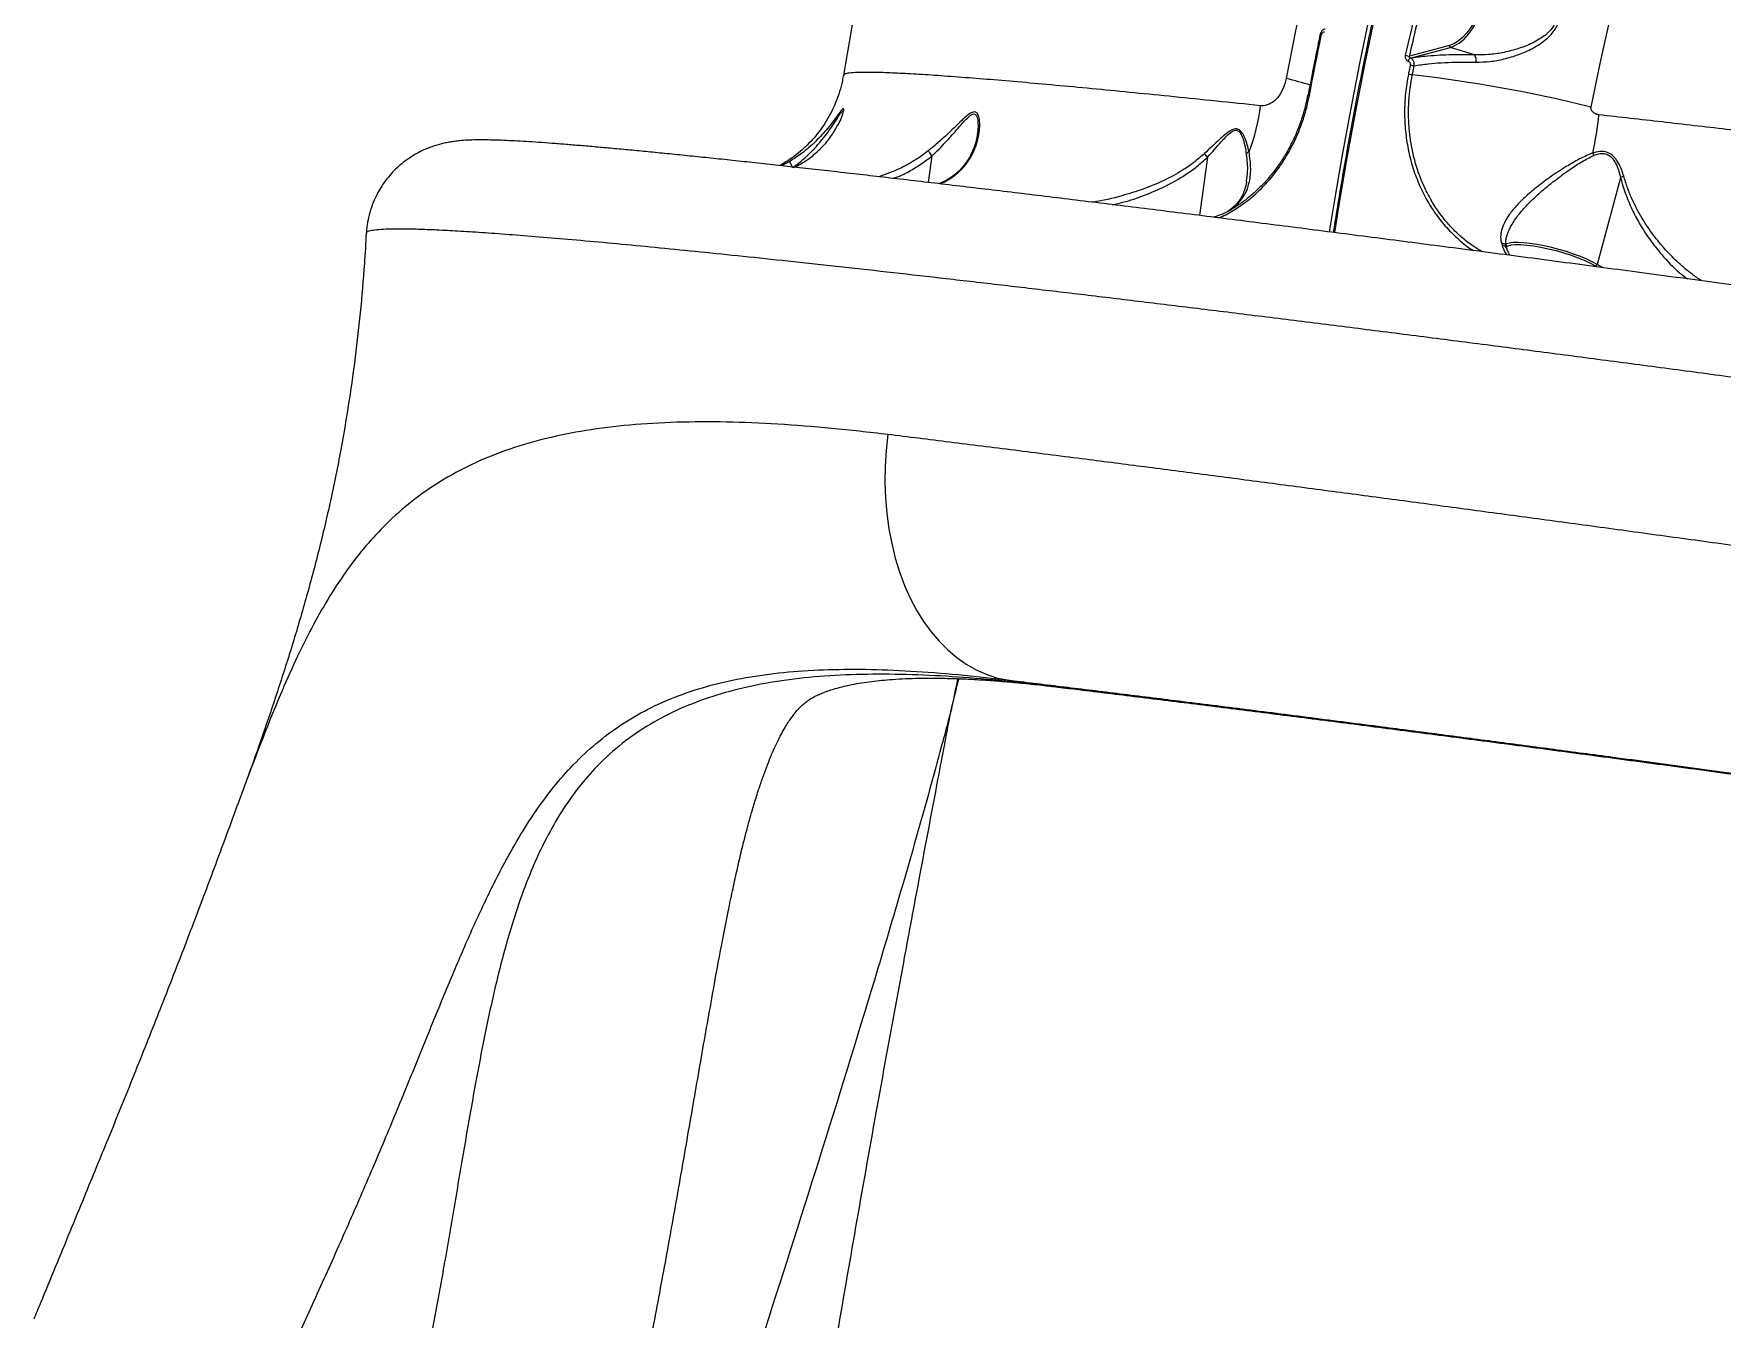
# Model space of a CAD drawing. Header units: millimetres. Extents: x -5550 to 7488, y -4093 to 4627.
# Drawn here: x -3904 to -3378, y -290 to 111 of the extents above; entities that cross this region are included whole.
import ezdxf

# ---------------------------------------------------------------- set-up
doc = ezdxf.new("R2010")
doc.units = ezdxf.units.MM
doc.layers.add('DIKOM_ОБЪЕКТ', color=7, linetype='Continuous')

msp = doc.modelspace()

# ---------------------------------------------------------------- linework, layer by layer
at = {"layer": 'DIKOM_ОБЪЕКТ', "color": 7, "linetype": 'Continuous', "lineweight": 15}
for p, q in [((-3463.16, 106.991), (-3475.574, 103.661)), ((-3475.357, 103.023), (-3462.816, 106.387)), ((-3455.28, 104.035), (-3462.816, 106.387)), ((-3475.987, 102.082), (-3475.964, 102.076)), ((-3475.334, 103.016), (-3475.357, 103.023)), ((-3610.292, 79.532), (-3610.312, 79.341)), ((-3512.551, 75.942), (-3512.548, 75.947)), ((-3668.659, 70.918), (-3671.305, 69.477)), ((-3624.456, 72.558), (-3625.609, 64.274)), ((-3538.546, 72.173), (-3541.078, 53.989)), ((-3526.515, 64.755), (-3526.54, 64.548)), ((-3409.777, 65.736), (-3417.138, 38.752)), ((-3800.659, 48.463), (-3800.66, 48.47)), ((-3446.96, 45.451), (-3446.744, 44.665)), ((-3417.664, 38.321), (-3417.048, 37.955)), ((-3415.437, 37.741), (-3417.138, 38.752)), ((-3601.02, -90.831), (-3586.447, -92.862)), ((-3585.157, -93.045), (-3586.447, -92.862)), ((-3844.057, -138.221), (-3844.24, -138.708)), ((-3688.272, -164.695), (-3687.857, -162.596))]:
    msp.add_line(p, q, dxfattribs=at)
at = {"layer": 'DIKOM_ОБЪЕКТ', "color": 7, "linetype": 'Continuous', "lineweight": 15, "flags": 128}
for points in [[(-3424.372, 318.862), (-3429.616, 306.472), (-3434.731, 293.882), (-3439.715, 281.1), (-3444.564, 268.134), (-3449.275, 254.993), (-3453.845, 241.685), (-3458.271, 228.219), (-3462.55, 214.605), (-3466.679, 200.85), (-3470.656, 186.964), (-3474.478, 172.956), (-3478.142, 158.835), (-3481.645, 144.61), (-3484.987, 130.292), (-3488.164, 115.888), (-3491.175, 101.409), (-3494.016, 86.864), (-3496.688, 72.262), (-3499.188, 57.614), (-3500.595, 48.86)], [(-3498.912, 48.645), (-3497.517, 57.314), (-3495.026, 71.918), (-3492.362, 86.476), (-3489.529, 100.977), (-3486.527, 115.413), (-3483.36, 129.773), (-3480.028, 144.049), (-3476.535, 158.231), (-3472.882, 172.309), (-3469.072, 186.275), (-3465.107, 200.119), (-3460.99, 213.833), (-3456.724, 227.406), (-3452.312, 240.832), (-3447.756, 254.099), (-3443.059, 267.201), (-3438.224, 280.128), (-3433.255, 292.871), (-3428.155, 305.424), (-3422.927, 317.776)], [(-3459.758, 295.555), (-3464.55, 282.161), (-3469.209, 268.612), (-3473.735, 254.915), (-3478.125, 241.078), (-3482.375, 227.107), (-3486.484, 213.012), (-3490.449, 198.8), (-3494.268, 184.478), (-3497.939, 170.054), (-3501.461, 155.537), (-3504.831, 140.933), (-3508.046, 126.253), (-3511.107, 111.502), (-3514.01, 96.69)], [(-3419.007, 87.764), (-3416.176, 101.347), (-3413.191, 114.858), (-3410.052, 128.291), (-3406.762, 141.635), (-3403.323, 154.883), (-3399.738, 168.026), (-3396.008, 181.055), (-3392.136, 193.962), (-3388.125, 206.739), (-3383.977, 219.377), (-3379.694, 231.869)], [(-3462.816, 106.387), (-3461.409, 106.931), (-3459.987, 107.808), (-3458.583, 108.998), (-3457.225, 110.476), (-3455.945, 112.21), (-3454.77, 114.16), (-3453.726, 116.286), (-3452.836, 118.539), (-3452.119, 120.872), (-3451.591, 123.232), (-3451.263, 125.569), (-3451.143, 127.831), (-3451.233, 129.969), (-3451.531, 131.935), (-3452.031, 133.687), (-3452.722, 135.187), (-3453.589, 136.402), (-3454.612, 137.305), (-3455.77, 137.876)], [(-3453.407, 134.979), (-3453.372, 134.919), (-3452.702, 133.465), (-3452.217, 131.765), (-3451.928, 129.858), (-3451.84, 127.786), (-3451.957, 125.592), (-3452.275, 123.326), (-3452.787, 121.037), (-3453.482, 118.776), (-3454.346, 116.59), (-3455.358, 114.529), (-3456.497, 112.637), (-3457.739, 110.957), (-3459.055, 109.523), (-3460.417, 108.369), (-3461.273, 107.804)], [(-3506.8, 91.367), (-3506.35, 93.716), (-3505.897, 96.063), (-3505.439, 98.409), (-3504.976, 100.754), (-3504.51, 103.097), (-3504.039, 105.438), (-3503.563, 107.778), (-3503.084, 110.115)], [(-3461.273, 107.804), (-3461.796, 107.519), (-3463.16, 106.991)], [(-3475.352, 100.911), (-3475.424, 100.557), (-3475.497, 100.202), (-3475.569, 99.847), (-3475.641, 99.492), (-3475.714, 99.137), (-3475.786, 98.782), (-3475.858, 98.426), (-3475.929, 98.071)], [(-3474.715, 97.845), (-3474.643, 98.199), (-3474.571, 98.554), (-3474.499, 98.909), (-3474.427, 99.264), (-3474.355, 99.619), (-3474.283, 99.973), (-3474.21, 100.328), (-3474.138, 100.682)], [(-3512.234, 75.543), (-3512.355, 75.638), (-3512.451, 75.727), (-3512.518, 75.808), (-3512.554, 75.876), (-3512.556, 75.93), (-3512.551, 75.942)], [(-3417.138, 38.752), (-3418.62, 39.557), (-3420.354, 40.373), (-3422.302, 41.181), (-3424.421, 41.964), (-3426.666, 42.705), (-3428.988, 43.388), (-3431.336, 43.998), (-3433.661, 44.523), (-3435.91, 44.95), (-3438.036, 45.27), (-3439.992, 45.477), (-3441.736, 45.566), (-3443.23, 45.535), (-3444.441, 45.384), (-3445.345, 45.117), (-3445.57, 45.006)], [(-3445.502, 44.194), (-3445.502, 44.195), (-3444.847, 44.559), (-3443.842, 44.803), (-3442.51, 44.92), (-3440.885, 44.908), (-3439.005, 44.766), (-3436.915, 44.499), (-3434.667, 44.112), (-3432.315, 43.616), (-3429.914, 43.022), (-3427.524, 42.344), (-3425.202, 41.599), (-3423.004, 40.804), (-3420.984, 39.98), (-3419.189, 39.145), (-3417.664, 38.321)], [(-3638.215, -14.303), (-3638.762, -19.251), (-3639.07, -24.21), (-3639.137, -29.155), (-3638.962, -34.062), (-3638.546, -38.905), (-3637.892, -43.66), (-3637.003, -48.304), (-3635.882, -52.812), (-3634.537, -57.161), (-3632.973, -61.331), (-3631.199, -65.299), (-3629.224, -69.045), (-3627.057, -72.551), (-3624.71, -75.8), (-3622.194, -78.773), (-3619.522, -81.457), (-3616.708, -83.838), (-3613.765, -85.904), (-3610.71, -87.644), (-3607.556, -89.05), (-3604.321, -90.114), (-3601.02, -90.831)]]:
    msp.add_lwpolyline(points, dxfattribs=at)
at = {"layer": 'DIKOM_ОБЪЕКТ', "color": 7, "linetype": 'Continuous', "lineweight": 15}
for centre, radius, start, end in [((-3625.343, -822.156), 1000, 0, 90), ((-3503.02, 110.85), 0.737, 229.98014, 264.99816), ((-3462.609, 106.905), 0.558, 171.10699, 248.19273), ((-3474.956, 110.098), 6.466, 252.5503, 264.51582), ((-3474.725, 101.918), 1.272, 119.76264, 172.58938), ((-3474.703, 101.912), 1.271, 119.74909, 172.60293), ((-3473.171, 109.144), 8.517, 255.16395, 263.48263), ((-3458.029, 102.346), 3.226, 349.97843, 31.56282), ((-3550.741, -50.694), 151.891, 73.05266, 76.0058), ((-3473.691, 106.692), 8.906, 255.4466, 263.39968), ((-3524.803, -337.942), 438.655, 76.04371, 83.44341), ((-3506.712, 92.311), 0.949, 237.98947, 264.70703), ((-3580.09, 94.904), 58.422, 338.85418, 353.40691), ((-3542.593, 99.233), 126.808, 348.2726, 353.72123), ((-3524.587, 71.779), 2.287, 116.33571, 145.2739), ((-3411.621, 75.221), 7.036, 194.50622, 201.1441), ((-3446.715, 43.04), 1.625, 19.24034, 91.02469), ((-3417.672, 38.868), 0.547, 270.84853, 347.77549)]:
    msp.add_arc(centre, radius, start, end, dxfattribs=at)
for points, knots in [([(-3559.414, 450.554), (-3560.937, 446.413), (-3564.585, 436.49), (-3570.172, 420.646), (-3576.196, 403.063), (-3582.045, 385.389), (-3587.724, 367.635), (-3593.234, 349.802), (-3598.576, 331.894), (-3603.749, 313.913), (-3608.754, 295.863), (-3613.591, 277.748), (-3618.261, 259.57), (-3622.764, 241.332), (-3627.098, 223.038), (-3631.266, 204.692), (-3635.267, 186.295), (-3639.1, 167.852), (-3642.766, 149.366), (-3646.259, 130.84), (-3649.364, 113.612), (-3651.225, 102.544), (-3652.044, 97.678)], [0, 0, 0, 0, 0.0372231, 0.089179, 0.1410246, 0.1927647, 0.2444047, 0.2959514, 0.3474102, 0.398786, 0.4500854, 0.5013139, 0.5524775, 0.6035816, 0.6546316, 0.7056334, 0.756593, 0.807515, 0.8584061, 0.9092708, 0.9601149, 1, 1, 1, 1]), ([(-3423.253, 318.334), (-3424.098, 316.365), (-3426.549, 310.657), (-3430.526, 301.079), (-3435.146, 289.55), (-3439.654, 277.861), (-3444.05, 266.022), (-3448.33, 254.039), (-3452.494, 241.918), (-3456.537, 229.666), (-3460.459, 217.29), (-3464.257, 204.795), (-3467.929, 192.19), (-3471.473, 179.48), (-3474.886, 166.673), (-3478.168, 153.776), (-3481.317, 140.795), (-3484.33, 127.739), (-3487.206, 114.613), (-3489.944, 101.425), (-3492.542, 88.182), (-3494.996, 74.892), (-3497.29, 61.732), (-3498.689, 52.989), (-3499.375, 48.702)], [0, 0, 0, 0, 0.0244942, 0.0710357, 0.1175767, 0.1641177, 0.2106575, 0.2571968, 0.3037364, 0.3502743, 0.3968124, 0.4433492, 0.4898865, 0.5364227, 0.5829587, 0.6294947, 0.6760299, 0.7225652, 0.7691003, 0.8156351, 0.8621698, 0.9087036, 0.9552387, 1, 1, 1, 1]), ([(-3468.525, 141.339), (-3468.662, 140.694), (-3469.352, 137.47), (-3472.05, 124.999), (-3474.769, 113.174), (-3476.895, 103.929)], [0, 0, 0, 0, 0.0517115, 0.2585501, 1, 1, 1, 1]), ([(-3475.574, 103.661), (-3474.131, 109.9), (-3471.243, 122.381), (-3468.545, 134.863), (-3467.196, 141.105)], [0, 0, 0, 0, 0.499916, 1, 1, 1, 1]), ([(-3454.852, 101.785), (-3453.414, 101.817), (-3450.537, 101.882), (-3446.051, 102.732), (-3441.561, 104.066), (-3437.83, 105.707), (-3434.941, 107.395), (-3432.979, 108.854), (-3431.367, 110.417), (-3429.924, 112.31), (-3428.834, 114.836), (-3428.691, 117.592), (-3429.154, 119.94), (-3430.025, 122.344), (-3431.513, 125.023), (-3434.015, 128.291), (-3437.331, 131.575), (-3440.958, 134.177), (-3444.207, 135.948), (-3446.056, 136.628), (-3446.98, 136.968)], [0, 0, 0, 0, 0.072775, 0.1456228, 0.2220835, 0.2985149, 0.3409252, 0.3832919, 0.4164814, 0.4496092, 0.4986422, 0.5477899, 0.5808444, 0.613967, 0.6710835, 0.7283184, 0.8132047, 0.8980761, 0.9490462, 1, 1, 1, 1]), ([(-3448.234, 135.524), (-3447.322, 135.198), (-3445.486, 134.541), (-3442.262, 132.877), (-3438.618, 130.44), (-3435.249, 127.415), (-3432.661, 124.379), (-3431.099, 121.936), (-3430.151, 119.717), (-3429.621, 117.594), (-3429.692, 115.075), (-3430.739, 112.817), (-3432.139, 111.164), (-3433.72, 109.806), (-3435.654, 108.554), (-3438.495, 107.119), (-3442.181, 105.757), (-3446.581, 104.676), (-3451.008, 104.024), (-3453.845, 104.031), (-3455.28, 104.035)], [0, 0, 0, 0, 0.0515541, 0.1037783, 0.1890726, 0.2766034, 0.3332107, 0.3909214, 0.4225513, 0.454961, 0.501269, 0.5475043, 0.5791756, 0.6117661, 0.6537253, 0.6962982, 0.7731178, 0.8516208, 0.9249636, 1, 1, 1, 1]), ([(-3501.904, 112.121), (-3502.032, 112.087), (-3502.411, 111.988), (-3502.918, 111.525), (-3503.339, 110.921), (-3503.426, 110.46), (-3503.461, 110.276)], [0, 0, 0, 0, 0.1582644, 0.4684386, 0.7881419, 1, 1, 1, 1]), ([(-3503.084, 110.115), (-3503.036, 110.278), (-3502.941, 110.603), (-3502.642, 110.985), (-3502.345, 111.186), (-3502.158, 111.241), (-3502.107, 111.256)], [0, 0, 0, 0, 0.2969637, 0.5941811, 0.8895927, 1, 1, 1, 1]), ([(-3503.494, 110.285), (-3503.974, 107.938), (-3505.251, 101.692), (-3506.46, 95.421), (-3507.215, 91.507)], [0, 0, 0, 0, 0.3758647, 1, 1, 1, 1]), ([(-3476.895, 103.929), (-3476.92, 103.758), (-3476.97, 103.415), (-3476.855, 102.904), (-3476.61, 102.475), (-3476.298, 102.2), (-3476.074, 102.115), (-3475.987, 102.082)], [0, 0, 0, 0, 0.218211, 0.4367197, 0.6529665, 0.8657708, 1, 1, 1, 1]), ([(-3475.964, 102.076), (-3475.95, 102.071), (-3475.845, 102.037), (-3475.658, 101.929), (-3475.484, 101.722), (-3475.368, 101.471), (-3475.313, 101.204), (-3475.34, 101.002), (-3475.352, 100.911)], [0, 0, 0, 0, 0.033938, 0.2521598, 0.4704732, 0.5978543, 0.819339, 1, 1, 1, 1]), ([(-3475.357, 103.023), (-3475.387, 103.033), (-3475.465, 103.06), (-3475.563, 103.156), (-3475.625, 103.306), (-3475.634, 103.483), (-3475.594, 103.601), (-3475.574, 103.661)], [0, 0, 0, 0, 0.1276863, 0.3309031, 0.5438862, 0.7682192, 1, 1, 1, 1]), ([(-3455.28, 104.035), (-3456.643, 104.061), (-3459.37, 104.112), (-3463.318, 104.052), (-3467.127, 103.884), (-3471.239, 103.574), (-3473.832, 103.221), (-3475.334, 103.016)], [0, 0, 0, 0, 0.1825609, 0.3651173, 0.5530337, 0.7409465, 1, 1, 1, 1]), ([(-3474.138, 100.682), (-3474.124, 100.863), (-3474.092, 101.265), (-3474.214, 101.795), (-3474.444, 102.298), (-3474.771, 102.714), (-3475.115, 102.936), (-3475.308, 103.006), (-3475.334, 103.016)], [0, 0, 0, 0, 0.1805326, 0.4029725, 0.5309981, 0.7496403, 0.9663934, 1, 1, 1, 1]), ([(-3474.138, 100.682), (-3472.698, 100.89), (-3470.047, 101.273), (-3465.699, 101.615), (-3460.79, 101.84), (-3457.038, 101.805), (-3454.852, 101.785)], [0, 0, 0, 0, 0.2580791, 0.4750031, 0.6940751, 1, 1, 1, 1]), ([(-3652.098, 97.686), (-3652.182, 97.13), (-3652.442, 95.419), (-3653.202, 92.636), (-3654.337, 89.382), (-3655.739, 86.294), (-3657.363, 83.389), (-3659.184, 80.683), (-3661.171, 78.194), (-3663.287, 75.937), (-3665.489, 73.921), (-3667.727, 72.163), (-3669.873, 70.692), (-3671.253, 69.905), (-3671.89, 69.541)], [0, 0, 0, 0, 0.0459239, 0.1412571, 0.2351922, 0.3277673, 0.4190031, 0.508857, 0.5972443, 0.6839929, 0.7688405, 0.851431, 0.931355, 1, 1, 1, 1]), ([(-3522.054, 88.196), (-3526.678, 88.681), (-3535.931, 89.65), (-3549.016, 90.986), (-3561.48, 92.231), (-3573.393, 93.389), (-3584.703, 94.452), (-3595.353, 95.412), (-3605.162, 96.253), (-3614.358, 96.991), (-3622.819, 97.61), (-3630.431, 98.096), (-3637.003, 98.431), (-3642.463, 98.607), (-3646.771, 98.619), (-3649.797, 98.463), (-3651.657, 98.163), (-3651.91, 97.836), (-3652.033, 97.676)], [0, 0, 0, 0, 0.0578981, 0.1158651, 0.1738321, 0.2317299, 0.292002, 0.3523524, 0.4127026, 0.4729745, 0.5385074, 0.6040911, 0.6696239, 0.7370711, 0.8045734, 0.8720206, 0.9373368, 1, 1, 1, 1]), ([(-3514.01, 96.69), (-3514.298, 95.584), (-3514.866, 93.4), (-3516.581, 90.695), (-3518.721, 88.817), (-3520.661, 88.133), (-3521.752, 88.183), (-3522.054, 88.196)], [0, 0, 0, 0, 0.2385227, 0.4713402, 0.6968051, 0.9159966, 1, 1, 1, 1]), ([(-3475.929, 98.071), (-3476.27, 96.086), (-3476.953, 92.114), (-3477.214, 86.152), (-3476.93, 80.318), (-3476.095, 74.675), (-3474.725, 69.183), (-3472.806, 63.922), (-3470.376, 58.947), (-3467.454, 54.325), (-3464.065, 50.109), (-3460.217, 46.413), (-3457.392, 44.053), (-3455.777, 43.103), (-3455.676, 43.044)], [0, 0, 0, 0, 0.094419, 0.1888365, 0.2781771, 0.3678016, 0.4571428, 0.5465554, 0.6362511, 0.7256633, 0.8150341, 0.9046904, 0.9940585, 1, 1, 1, 1]), ([(-3452.942, 42.687), (-3454.702, 43.774), (-3457.581, 45.553), (-3461.093, 48.738), (-3464.697, 52.551), (-3467.816, 56.885), (-3470.397, 61.611), (-3472.604, 66.578), (-3474.241, 71.858), (-3475.284, 77.323), (-3475.909, 82.84), (-3476.011, 89.764), (-3475.147, 95.151), (-3474.715, 97.845)], [0, 0, 0, 0, 0.1030355, 0.168461, 0.2338859, 0.3609038, 0.4263149, 0.491727, 0.6187325, 0.6841285, 0.7495282, 0.8747637, 1, 1, 1, 1]), ([(-3507.32, 91.529), (-3507.493, 90.647), (-3507.922, 88.458), (-3508.893, 85.04), (-3510.203, 81.303), (-3511.459, 78.273), (-3512.355, 76.558), (-3512.651, 75.992)], [0, 0, 0, 0, 0.1615985, 0.4008741, 0.6410702, 0.881682, 1, 1, 1, 1]), ([(-3512.234, 75.543), (-3511.081, 78.019), (-3509.335, 81.77), (-3507.696, 87.16), (-3507.099, 89.964), (-3506.8, 91.367)], [0, 0, 0, 0, 0.4927512, 0.7463727, 1, 1, 1, 1]), ([(-3667.838, 68.925), (-3667.837, 68.925), (-3666.72, 69.784), (-3664.032, 71.82), (-3660.343, 75.544), (-3657.317, 79.3), (-3655.106, 82.509), (-3653.675, 84.775), (-3652.748, 86.202), (-3652.393, 86.548), (-3652.227, 86.534), (-3652.182, 86.356), (-3652.253, 86.022), (-3652.26, 85.989)], [0, 0, 0, 0, 0.0001283, 0.1386453, 0.3342485, 0.5352777, 0.6554361, 0.7777128, 0.8661685, 0.9168503, 0.9318272, 0.9932961, 1, 1, 1, 1]), ([(-3653.847, 82.129), (-3653.679, 82.404), (-3652.98, 83.553), (-3652.351, 85.297), (-3651.911, 86.864), (-3651.998, 87.423), (-3652.497, 87.07), (-3653.456, 85.782), (-3654.393, 84.504), (-3654.89, 83.827)], [0, 0, 0, 0, 0.0657561, 0.2743392, 0.4453358, 0.5557328, 0.6739442, 0.8271084, 1, 1, 1, 1]), ([(-3652.261, 85.989), (-3652.264, 85.966), (-3652.273, 85.909), (-3652.359, 85.561), (-3652.556, 84.956), (-3652.905, 84.052), (-3653.362, 83.014), (-3653.785, 82.232), (-3653.954, 81.919)], [0, 0, 0, 0, 0.0786575, 0.2004938, 0.3580962, 0.55113, 0.8203558, 1, 1, 1, 1]), ([(-3621.929, 63.841), (-3621.281, 64.133), (-3619.505, 64.934), (-3617.021, 66.639), (-3614.315, 69.186), (-3612.039, 72.43), (-3610.416, 76.221), (-3609.7, 79.49), (-3609.513, 82.031), (-3609.612, 83.915), (-3609.987, 85.415), (-3610.698, 86.255), (-3611.63, 86.333), (-3612.832, 85.683), (-3614.187, 84.56), (-3616.426, 82.445), (-3619.681, 79.223), (-3623.074, 76.186), (-3625.11, 74.544), (-3625.523, 74.211)], [0, 0, 0, 0, 0.0382522, 0.1047498, 0.173322, 0.2655462, 0.360481, 0.4501926, 0.4961503, 0.5420533, 0.5918132, 0.6230608, 0.6548481, 0.6891228, 0.7275852, 0.7670855, 0.8687979, 0.9733922, 1, 1, 1, 1]), ([(-3624.457, 72.57), (-3624.456, 72.571), (-3624.074, 72.931), (-3622.239, 74.667), (-3619.119, 77.926), (-3616.146, 81.382), (-3614.059, 83.72), (-3612.843, 84.941), (-3611.804, 85.642), (-3611.23, 85.649), (-3610.79, 85.416), (-3610.332, 84.715), (-3610.09, 83.135), (-3610.078, 81.294), (-3610.225, 80.08), (-3610.292, 79.532)], [0, 0, 0, 0, 0.0001805, 0.0510036, 0.24584, 0.4449337, 0.515773, 0.5879222, 0.6472861, 0.6909942, 0.700994, 0.7549325, 0.8449945, 0.930007, 1, 1, 1, 1]), ([(-3416.546, 85.365), (-3416.781, 85.405), (-3417.268, 85.488), (-3417.893, 85.789), (-3418.386, 86.175), (-3418.743, 86.602), (-3418.956, 87.037), (-3419.044, 87.443), (-3419.019, 87.661), (-3419.007, 87.764)], [0, 0, 0, 0, 0.194396, 0.4037033, 0.5538714, 0.6910215, 0.8350466, 0.9218918, 1, 1, 1, 1]), ([(-2898.873, 7.333), (-2900.175, 7.75), (-2902.779, 8.585), (-2907.86, 10.003), (-2913.805, 11.54), (-2920.933, 13.261), (-2929.308, 15.169), (-2939.021, 17.271), (-2949.874, 19.514), (-2961.884, 21.897), (-2975.039, 24.408), (-2988.905, 26.964), (-3003.384, 29.543), (-3018.365, 32.132), (-3034.256, 34.798), (-3051.043, 37.531), (-3068.69, 40.323), (-3087.203, 43.17), (-3106.549, 46.062), (-3126.779, 49.005), (-3147.607, 51.956), (-3168.527, 54.846), (-3189.348, 57.656), (-3209.972, 60.382), (-3230.977, 63.104), (-3252.302, 65.817), (-3273.88, 68.514), (-3295.108, 71.124), (-3315.92, 73.645), (-3336.263, 76.076), (-3356.591, 78.474), (-3376.826, 80.83), (-3396.942, 83.145), (-3410.013, 84.625), (-3416.546, 85.365)], [0, 0, 0, 0, 0.0283336, 0.0566672, 0.0852828, 0.1138983, 0.1455323, 0.1771904, 0.208824, 0.2413901, 0.2739833, 0.3065486, 0.3371874, 0.3678491, 0.3984875, 0.4300098, 0.4615578, 0.4930802, 0.5257429, 0.5584056, 0.5915372, 0.6246691, 0.6557872, 0.6869296, 0.7180479, 0.750073, 0.7821243, 0.8141498, 0.8447047, 0.8752822, 0.9058378, 0.9372171, 0.9686204, 1, 1, 1, 1]), ([(-3654.89, 83.827), (-3654.953, 83.741), (-3655.564, 82.907), (-3657.398, 80.58), (-3660.597, 77.091), (-3664.547, 73.614), (-3667.467, 71.7), (-3668.659, 70.918)], [0, 0, 0, 0, 0.02137, 0.2076294, 0.4966055, 0.7944296, 1, 1, 1, 1]), ([(-3667.268, 69.032), (-3666.656, 69.35), (-3664.728, 70.352), (-3661.827, 72.382), (-3658.508, 75.378), (-3655.712, 78.719), (-3654.426, 81.071), (-3653.847, 82.129)], [0, 0, 0, 0, 0.0949347, 0.2989698, 0.5092196, 0.779183, 1, 1, 1, 1]), ([(-3610.287, 79.532), (-3610.309, 79.353), (-3610.422, 78.431), (-3610.815, 76.704), (-3611.594, 74.378), (-3612.709, 72.096), (-3614.075, 70.017), (-3615.665, 68.169), (-3617.34, 66.652), (-3619.074, 65.419), (-3620.669, 64.527), (-3621.814, 64.059), (-3622.255, 63.879)], [0, 0, 0, 0, 0.0287099, 0.147617, 0.284059, 0.4148867, 0.5391235, 0.6565998, 0.7678188, 0.8521185, 0.9431055, 1, 1, 1, 1]), ([(-3525.602, 73.829), (-3525.957, 75.315), (-3526.448, 77.37), (-3527.613, 79.644), (-3528.464, 80.62), (-3529.367, 81.01), (-3530.348, 80.946), (-3531.635, 80.323), (-3533.147, 79.16), (-3535.792, 76.794), (-3537.923, 74.773), (-3539.491, 73.286)], [0, 0, 0, 0, 0.2311244, 0.3196818, 0.3914237, 0.436711, 0.4822443, 0.5456889, 0.6388346, 0.7342075, 1, 1, 1, 1]), ([(-3538.548, 72.186), (-3538.547, 72.188), (-3537.101, 73.771), (-3535.214, 75.94), (-3532.841, 78.536), (-3531.493, 79.783), (-3530.336, 80.502), (-3529.459, 80.601), (-3528.673, 80.191), (-3527.975, 79.163), (-3527.047, 76.772), (-3526.712, 74.637), (-3526.467, 73.082)], [0, 0, 0, 0, 0.0003167, 0.2742162, 0.3691445, 0.4635381, 0.5235454, 0.5648633, 0.6061786, 0.6747193, 0.763012, 1, 1, 1, 1]), ([(-2767.27, -95.38), (-2767.134, -94.793), (-2766.767, -93.197), (-2766.521, -90.546), (-2766.496, -87.501), (-2766.782, -84.532), (-2767.338, -81.673), (-2768.142, -78.953), (-2769.161, -76.4), (-2770.355, -74.039), (-2771.682, -71.891), (-2773.095, -69.97), (-2774.549, -68.276), (-2776.005, -66.801), (-2777.436, -65.526), (-2778.825, -64.426), (-2780.167, -63.476), (-2781.468, -62.647), (-2782.737, -61.914), (-2783.994, -61.257), (-2785.262, -60.653), (-2786.579, -60.083), (-2788.004, -59.521), (-2789.653, -58.93), (-2791.814, -58.229), (-2794.452, -57.464), (-2797.512, -56.658), (-2800.674, -55.881), (-2804.037, -55.098), (-2807.662, -54.292), (-2811.595, -53.451), (-2815.744, -52.592), (-2820.128, -51.709), (-2824.771, -50.796), (-2829.668, -49.855), (-2834.831, -48.881), (-2840.265, -47.874), (-2845.976, -46.832), (-2851.951, -45.758), (-2858.193, -44.651), (-2864.695, -43.512), (-2871.472, -42.338), (-2878.506, -41.132), (-2885.776, -39.898), (-2893.261, -38.64), (-2900.973, -37.355), (-2908.922, -36.042), (-2917.121, -34.698), (-2925.554, -33.326), (-2934.211, -31.928), (-2943.094, -30.502), (-2952.206, -29.051), (-2961.52, -27.575), (-2971.034, -26.078), (-2980.743, -24.559), (-2990.667, -23.015), (-3000.788, -21.448), (-3011.071, -19.866), (-3021.481, -18.271), (-3032.019, -16.666), (-3042.713, -15.044), (-3053.579, -13.404), (-3064.608, -11.747), (-3075.772, -10.078), (-3087.072, -8.396), (-3098.512, -6.701), (-3110.066, -4.996), (-3121.719, -3.284), (-3133.469, -1.565), (-3145.329, 0.163), (-3157.295, 1.9), (-3169.331, 3.639), (-3181.403, 5.377), (-3193.486, 7.109), (-3205.589, 8.837), (-3217.739, 10.565), (-3229.961, 12.296), (-3242.254, 14.031), (-3254.604, 15.767), (-3266.994, 17.501), (-3279.407, 19.232), (-3291.826, 20.957), (-3304.235, 22.674), (-3316.614, 24.379), (-3328.947, 26.073), (-3341.217, 27.749), (-3353.409, 29.409), (-3365.515, 31.05), (-3377.578, 32.678), (-3389.618, 34.297), (-3401.64, 35.905), (-3413.601, 37.499), (-3425.48, 39.074), (-3437.257, 40.629), (-3448.907, 42.16), (-3460.436, 43.668), (-3471.839, 45.152), (-3483.122, 46.613), (-3494.27, 48.049), (-3505.281, 49.46), (-3516.16, 50.846), (-3526.91, 52.209), (-3537.506, 53.543), (-3547.94, 54.85), (-3558.206, 56.127), (-3568.317, 57.377), (-3578.254, 58.596), (-3587.989, 59.783), (-3597.494, 60.932), (-3606.77, 62.045), (-3615.838, 63.124), (-3624.705, 64.17), (-3633.361, 65.181), (-3641.792, 66.156), (-3649.999, 67.095), (-3657.986, 67.999), (-3665.734, 68.864), (-3673.232, 69.691), (-3680.483, 70.479), (-3687.499, 71.23), (-3694.274, 71.942), (-3700.785, 72.614), (-3707.012, 73.243), (-3712.944, 73.828), (-3718.613, 74.372), (-3724.025, 74.876), (-3729.181, 75.34), (-3734.065, 75.76), (-3738.683, 76.14), (-3743.042, 76.477), (-3747.155, 76.772), (-3751.01, 77.023), (-3754.627, 77.23), (-3758.036, 77.391), (-3761.305, 77.505), (-3764.566, 77.562), (-3767.54, 77.534), (-3770.026, 77.417), (-3771.944, 77.252), (-3773.467, 77.069), (-3774.955, 76.834), (-3776.429, 76.54), (-3777.927, 76.174), (-3779.471, 75.72), (-3781.081, 75.157), (-3782.772, 74.459), (-3784.55, 73.597), (-3786.404, 72.542), (-3788.312, 71.267), (-3790.237, 69.752), (-3792.132, 67.99), (-3793.943, 65.985), (-3795.615, 63.757), (-3797.106, 61.331), (-3798.422, 58.647), (-3799.505, 55.737), (-3800.273, 52.65), (-3800.678, 50.217), (-3800.721, 48.826), (-3800.731, 48.474)], [0, 0, 0, 0, 0.0012007, 0.0032594, 0.0052803, 0.0072664, 0.0092199, 0.0111422, 0.0130331, 0.0148915, 0.0167155, 0.0185049, 0.0202647, 0.0220086, 0.0237609, 0.025545, 0.0274005, 0.029375, 0.0315257, 0.0339225, 0.0366552, 0.0398469, 0.0436802, 0.0484598, 0.0547938, 0.0644179, 0.07374, 0.0824046, 0.0906488, 0.0993736, 0.1077929, 0.1159995, 0.1241548, 0.1322078, 0.1402043, 0.1481647, 0.1561052, 0.1640397, 0.1719848, 0.179859, 0.1877556, 0.1956676, 0.2035773, 0.2114626, 0.219306, 0.227092, 0.2349144, 0.2427528, 0.2505815, 0.2584083, 0.26624, 0.2740828, 0.2819469, 0.2897578, 0.2975857, 0.3054454, 0.3133167, 0.3211747, 0.328997, 0.3367659, 0.3445371, 0.3523606, 0.3601742, 0.3679858, 0.3758016, 0.383628, 0.3914724, 0.3992858, 0.4070906, 0.4149255, 0.4227743, 0.4306185, 0.438438, 0.4462181, 0.4539618, 0.4617118, 0.4694923, 0.4772987, 0.4851254, 0.4929679, 0.5008201, 0.5086767, 0.5165311, 0.5243767, 0.5322079, 0.540019, 0.5478052, 0.555561, 0.563299, 0.5711104, 0.5789402, 0.586781, 0.5946252, 0.6024637, 0.6102886, 0.6180821, 0.6258932, 0.6336975, 0.6414959, 0.649296, 0.6571033, 0.664925, 0.6727748, 0.6805904, 0.6884237, 0.6962819, 0.7041493, 0.7120078, 0.7198401, 0.7276306, 0.7354255, 0.7432542, 0.7510762, 0.7588993, 0.7667289, 0.7745726, 0.7824418, 0.7902793, 0.798122, 0.8060038, 0.8139061, 0.8218104, 0.8296933, 0.8375396, 0.845367, 0.8532849, 0.8612108, 0.8691569, 0.8771371, 0.8851686, 0.8932742, 0.9014976, 0.9097493, 0.9182111, 0.9269754, 0.9362742, 0.9468293, 0.9544448, 0.9587089, 0.9623402, 0.9653881, 0.9680085, 0.9703184, 0.9724072, 0.9743458, 0.9761922, 0.977994, 0.9797876, 0.9815911, 0.983423, 0.9852884, 0.9871831, 0.9890985, 0.9910271, 0.9929629, 0.9951112, 0.9972255, 0.999298, 1, 1, 1, 1]), ([(-3625.523, 74.211), (-3626.159, 73.72), (-3627.86, 72.406), (-3630.802, 70.525), (-3635.266, 68.088), (-3638.784, 66.857), (-3641.039, 66.067)], [0, 0, 0, 0, 0.1360354, 0.3642853, 0.5925646, 1, 1, 1, 1]), ([(-3624.457, 72.57), (-3624.622, 72.788), (-3624.951, 73.223), (-3625.316, 73.781), (-3625.475, 74.081), (-3625.517, 74.194), (-3625.523, 74.211)], [0, 0, 0, 0, 0.3156874, 0.6314522, 0.9437577, 1, 1, 1, 1]), ([(-3535.118, 53.241), (-3534.735, 53.389), (-3532.883, 54.104), (-3529.664, 55.996), (-3525.55, 58.89), (-3521.684, 62.357), (-3518.14, 66.319), (-3514.922, 70.695), (-3513.129, 73.929), (-3512.234, 75.543)], [0, 0, 0, 0, 0.0416568, 0.2012785, 0.3614229, 0.5210506, 0.6805282, 0.8405198, 1, 1, 1, 1]), ([(-3531.19, 55.855), (-3531.046, 55.946), (-3530.01, 56.602), (-3528.461, 58.237), (-3526.667, 60.805), (-3525.404, 64.272), (-3524.884, 68.572), (-3525.36, 72.057), (-3525.602, 73.829)], [0, 0, 0, 0, 0.023175, 0.1668168, 0.336764, 0.5114771, 0.7516467, 1, 1, 1, 1]), ([(-3512.629, 75.99), (-3513.027, 75.223), (-3514.022, 73.306), (-3515.855, 70.43), (-3518.079, 67.362), (-3520.485, 64.517), (-3523.035, 61.905), (-3525.717, 59.584), (-3527.734, 58.019), (-3528.875, 57.321), (-3529.058, 57.209)], [0, 0, 0, 0, 0.0976853, 0.2440951, 0.3909223, 0.5376028, 0.6836517, 0.8287061, 0.9724909, 1, 1, 1, 1]), ([(-3408.793, 66.267), (-3409.205, 67.518), (-3409.78, 69.265), (-3411.018, 71.306), (-3412.116, 72.618), (-3413.644, 73.687), (-3415.778, 74.116), (-3417.409, 73.802), (-3418.325, 73.495), (-3418.433, 73.459)], [0, 0, 0, 0, 0.2865175, 0.4002797, 0.5163038, 0.6574635, 0.7993852, 0.9763458, 1, 1, 1, 1]), ([(-3667.838, 68.925), (-3667.973, 69.163), (-3668.243, 69.64), (-3668.531, 70.258), (-3668.683, 70.698), (-3668.692, 70.873), (-3668.663, 70.912), (-3668.659, 70.918)], [0, 0, 0, 0, 0.2440097, 0.4880388, 0.732018, 0.9570955, 1, 1, 1, 1]), ([(-3667.836, 68.915), (-3667.836, 68.917), (-3667.836, 68.92), (-3667.837, 68.923), (-3667.838, 68.924), (-3667.838, 68.925)], [0, 0, 0, 0, 0.5096819, 0.9117538, 1, 1, 1, 1]), ([(-3636.491, 65.541), (-3635.618, 65.864), (-3633.392, 66.687), (-3630.064, 68.6), (-3626.919, 70.62), (-3625.117, 72.038), (-3624.456, 72.558)], [0, 0, 0, 0, 0.1998696, 0.5100065, 0.8200992, 1, 1, 1, 1]), ([(-3624.456, 72.558), (-3624.455, 72.56), (-3624.455, 72.563), (-3624.456, 72.567), (-3624.457, 72.569), (-3624.457, 72.57)], [0, 0, 0, 0, 0.432886, 0.7776885, 1, 1, 1, 1]), ([(-3539.491, 73.286), (-3540.571, 72.34), (-3542.732, 70.447), (-3547.02, 67.569), (-3552.312, 64.704), (-3558.661, 62.088), (-3565.957, 59.863), (-3571.247, 58.535), (-3574.368, 58.14), (-3574.457, 58.129)], [0, 0, 0, 0, 0.1105607, 0.2211858, 0.3984562, 0.5763323, 0.7539567, 0.9929885, 1, 1, 1, 1]), ([(-3568.133, 57.352), (-3567.056, 57.588), (-3563.681, 58.326), (-3558.171, 60.244), (-3551.651, 63.009), (-3546.237, 66.086), (-3541.855, 69.156), (-3539.649, 71.168), (-3538.546, 72.173)], [0, 0, 0, 0, 0.0992219, 0.3109045, 0.5229158, 0.7341775, 0.867125, 1, 1, 1, 1]), ([(-3538.548, 72.186), (-3538.732, 72.388), (-3539.071, 72.759), (-3539.358, 73.111), (-3539.472, 73.262), (-3539.491, 73.286)], [0, 0, 0, 0, 0.4995374, 0.9206164, 1, 1, 1, 1]), ([(-3538.546, 72.173), (-3538.546, 72.175), (-3538.545, 72.179), (-3538.546, 72.183), (-3538.548, 72.185), (-3538.548, 72.186)], [0, 0, 0, 0, 0.3898902, 0.7906448, 1, 1, 1, 1]), ([(-3526.467, 73.082), (-3526.264, 71.25), (-3525.942, 68.343), (-3526.36, 65.724), (-3526.515, 64.755)], [0, 0, 0, 0, 0.6299606, 1, 1, 1, 1]), ([(-3418.433, 73.459), (-3419.731, 72.917), (-3422.333, 71.833), (-3426.582, 69.323), (-3431.245, 66.347), (-3435.823, 62.964), (-3439.733, 59.644), (-3442.705, 56.618), (-3444.92, 53.742), (-3446.329, 51.215), (-3447.076, 48.873), (-3447.257, 46.991), (-3447.043, 45.882), (-3446.96, 45.451)], [0, 0, 0, 0, 0.0899547, 0.1801535, 0.3068411, 0.4334846, 0.5393785, 0.6451761, 0.7305719, 0.8158838, 0.8857297, 0.9555196, 1, 1, 1, 1]), ([(-3445.23, 47.498), (-3445.084, 48.022), (-3444.689, 49.438), (-3443.381, 51.807), (-3441.272, 54.751), (-3438.416, 57.9), (-3434.694, 61.373), (-3430.302, 64.963), (-3425.894, 68.156), (-3421.858, 70.843), (-3419.415, 72.066), (-3418.183, 72.683)], [0, 0, 0, 0, 0.0565659, 0.1528544, 0.2517142, 0.3727302, 0.4968962, 0.6433457, 0.7936628, 0.8959075, 1, 1, 1, 1]), ([(-3418.183, 72.683), (-3417.513, 72.932), (-3416.305, 73.381), (-3414.467, 73.303), (-3412.794, 72.412), (-3411.444, 70.633), (-3410.392, 68.32), (-3410.011, 66.576), (-3409.773, 65.744), (-3409.773, 65.742)], [0, 0, 0, 0, 0.1595505, 0.2875288, 0.4150435, 0.593462, 0.7962161, 0.9997277, 1, 1, 1, 1]), ([(-3526.422, 64.526), (-3526.432, 64.431), (-3526.513, 63.594), (-3526.907, 62.164), (-3527.64, 60.265), (-3528.623, 58.629), (-3529.842, 57.19), (-3531, 56.103), (-3531.895, 55.514), (-3532.189, 55.321)], [0, 0, 0, 0, 0.0247392, 0.2173766, 0.4077347, 0.5942539, 0.7513164, 0.9183173, 1, 1, 1, 1]), ([(-3409.773, 65.742), (-3409.774, 65.742), (-3409.775, 65.741), (-3409.776, 65.738), (-3409.777, 65.736), (-3409.777, 65.736)], [0, 0, 0, 0, 0.3527002, 0.8241488, 1, 1, 1, 1]), ([(-3409.777, 65.736), (-3409.61, 65.115), (-3408.967, 62.722), (-3407.569, 58.801), (-3405.453, 54.199), (-3402.974, 49.83), (-3400.176, 45.692), (-3396.339, 40.947), (-3392.624, 37), (-3389.786, 34.833), (-3388.967, 34.208)], [0, 0, 0, 0, 0.0424649, 0.1637657, 0.2855436, 0.4071291, 0.5422709, 0.6774466, 0.9068687, 1, 1, 1, 1]), ([(-3408.793, 66.267), (-3408.826, 66.255), (-3409.019, 66.185), (-3409.39, 66.019), (-3409.637, 65.841), (-3409.773, 65.742)], [0, 0, 0, 0, 0.0843348, 0.4973575, 1, 1, 1, 1]), ([(-3384.592, 33.62), (-3385.566, 34.286), (-3388.01, 35.957), (-3391.748, 39.162), (-3395.821, 43.228), (-3399.681, 47.876), (-3403.257, 53.171), (-3405.88, 58.197), (-3407.693, 62.63), (-3408.426, 65.055), (-3408.793, 66.267)], [0, 0, 0, 0, 0.0975255, 0.2446962, 0.3918452, 0.5426779, 0.6934314, 0.8449506, 0.9224918, 1, 1, 1, 1]), ([(-3528.892, 57.27), (-3529.405, 56.926), (-3530.95, 55.891), (-3533.537, 54.481), (-3535.651, 53.774), (-3536.663, 53.436)], [0, 0, 0, 0, 0.2061538, 0.6200719, 1, 1, 1, 1]), ([(-3800.813, 48.472), (-3800.991, 45.324), (-3801.457, 37.053), (-3802.626, 23.844), (-3804.283, 9.055), (-3806.302, -5.178), (-3808.803, -19.831), (-3811.86, -34.924), (-3815.524, -50.45), (-3819.559, -65.542), (-3823.901, -80.19), (-3828.433, -94.356), (-3833.051, -107.952), (-3836.803, -118.602), (-3839.043, -124.677), (-3839.701, -126.462)], [0, 0, 0, 0, 0.0521429, 0.1370123, 0.218291, 0.2967725, 0.3731255, 0.4626886, 0.5506473, 0.6374379, 0.7231712, 0.8072363, 0.8888543, 0.967346, 1, 1, 1, 1]), ([(-3800.66, 48.47), (-3800.683, 48.546), (-3800.768, 48.824), (-3799.988, 49.189), (-3798.282, 49.555), (-3795.555, 49.782), (-3791.909, 49.879), (-3787.369, 49.841), (-3781.975, 49.675), (-3775.766, 49.388), (-3768.71, 48.978), (-3760.74, 48.439), (-3751.832, 47.767), (-3741.979, 46.958), (-3731.288, 46.021), (-3719.888, 44.967), (-3707.819, 43.8), (-3695.129, 42.528), (-3681.73, 41.143), (-3667.512, 39.632), (-3652.466, 37.994), (-3636.598, 36.227), (-3620.087, 34.353), (-3603.135, 32.393), (-3585.785, 30.355), (-3568.084, 28.245), (-3549.895, 26.047), (-3531.073, 23.742), (-3511.627, 21.33), (-3491.575, 18.813), (-3471.146, 16.22), (-3450.575, 13.579), (-3429.903, 10.897), (-3409.171, 8.181), (-3388.223, 5.41), (-3366.897, 2.563), (-3345.217, -0.36), (-3323.213, -3.355), (-3301.137, -6.388), (-3278.122, -9.58), (-3254.206, -12.931), (-3229.445, -16.436), (-3204.633, -19.984), (-3179.833, -23.567), (-3155.107, -27.178), (-3131.933, -30.596), (-3110.31, -33.816), (-3090.206, -36.837), (-3070.437, -39.835), (-3050.854, -42.833), (-3031.503, -45.824), (-3012.423, -48.804), (-2993.84, -51.738), (-2975.972, -54.589), (-2958.833, -57.355), (-2942.422, -60.035), (-2926.598, -62.652), (-2911.247, -65.223), (-2896.416, -67.745), (-2882.147, -70.209), (-2868.609, -72.589), (-2855.945, -74.857), (-2844.158, -77.014), (-2833.235, -79.059), (-2823.09, -81.007), (-2813.655, -82.874), (-2804.979, -84.651), (-2797.096, -86.332), (-2790.102, -87.896), (-2784.073, -89.324), (-2778.992, -90.618), (-2774.83, -91.782), (-2771.555, -92.826), (-2769.126, -93.761), (-2767.687, -94.566), (-2767.096, -95.104), (-2767.283, -95.327), (-2767.319, -95.37)], [0, 0, 0, 0, 0.0049153, 0.0181215, 0.0317067, 0.0453044, 0.0589022, 0.0724875, 0.085714, 0.098952, 0.1121899, 0.1254164, 0.1390284, 0.152653, 0.1662775, 0.1798895, 0.1931171, 0.2063562, 0.2195953, 0.232823, 0.2464353, 0.2600601, 0.2736849, 0.2872973, 0.3005077, 0.3137297, 0.3269515, 0.340162, 0.3537551, 0.3673607, 0.3809663, 0.3945594, 0.4077711, 0.4209942, 0.4342172, 0.4474289, 0.4610242, 0.4746321, 0.4882397, 0.501835, 0.5171178, 0.5324095, 0.5476922, 0.5633049, 0.5789272, 0.5945399, 0.6077689, 0.6210093, 0.6342497, 0.6474786, 0.6610921, 0.6747179, 0.6883438, 0.7019572, 0.7151635, 0.7283811, 0.7415987, 0.7548049, 0.7683935, 0.7819945, 0.7955954, 0.809184, 0.8224119, 0.8356513, 0.8488907, 0.8621186, 0.8757327, 0.8893593, 0.902986, 0.9166001, 0.9298235, 0.9430584, 0.9562932, 0.9695164, 0.9831259, 0.9967479, 1, 1, 1, 1]), ([(-3445.353, 44.358), (-3445.367, 44.398), (-3445.529, 44.834), (-3445.554, 45.686), (-3445.503, 46.687), (-3445.307, 47.316), (-3445.248, 47.505)], [0, 0, 0, 0, 0.0419095, 0.4636048, 0.8382568, 1, 1, 1, 1]), ([(-3446.96, 45.451), (-3446.921, 45.448), (-3446.68, 45.429), (-3446.24, 45.317), (-3445.758, 45.004), (-3445.466, 44.655), (-3445.428, 44.411), (-3445.417, 44.342)], [0, 0, 0, 0, 0.0511223, 0.317988, 0.6033125, 0.8885946, 1, 1, 1, 1]), ([(-3446.744, 44.665), (-3446.399, 43.71), (-3446.006, 42.623), (-3445.28, 41.774), (-3445.192, 41.671)], [0, 0, 0, 0, 0.8785385, 1, 1, 1, 1]), ([(-3445.179, 43.589), (-3445.23, 43.755), (-3445.304, 43.998), (-3445.367, 44.274), (-3445.386, 44.361)], [0, 0, 0, 0, 0.6850406, 1, 1, 1, 1]), ([(-3444.196, 41.54), (-3444.384, 41.837), (-3444.794, 42.486), (-3445.107, 43.212), (-3445.176, 43.565), (-3445.178, 43.577)], [0, 0, 0, 0, 0.4489985, 0.9811951, 1, 1, 1, 1]), ([(-3638.215, -14.303), (-3644.102, -13.625), (-3655.88, -12.268), (-3672.604, -10.978), (-3688.734, -10.3), (-3704.135, -10.366), (-3718.777, -11.225), (-3732.313, -12.903), (-3744.755, -15.404), (-3756.154, -18.707), (-3766.781, -22.908), (-3776.61, -28.059), (-3785.668, -34.198), (-3793.472, -40.912), (-3800.205, -48.03), (-3806.059, -55.391), (-3811.517, -63.457), (-3816.689, -72.319), (-3821.638, -82.042), (-3826.457, -92.671), (-3831.192, -104.073), (-3835.993, -116.509), (-3839.268, -125.127), (-3840.986, -129.898), (-3840.988, -129.904)], [0, 0, 0, 0, 0.0506011, 0.1012342, 0.1518328, 0.2037208, 0.2556467, 0.307533, 0.3572758, 0.407053, 0.4567968, 0.5077806, 0.5588001, 0.6097873, 0.6523152, 0.694878, 0.7374413, 0.7799693, 0.8236683, 0.867411, 0.9111484, 0.9548409, 0.9999436, 1, 1, 1, 1]), ([(-2936.434, -112.101), (-2941.675, -111.285), (-2952.161, -109.652), (-2968.643, -107.118), (-2985.634, -104.529), (-3003.329, -101.858), (-3021.707, -99.105), (-3040.758, -96.274), (-3060.263, -93.396), (-3079.995, -90.504), (-3099.912, -87.602), (-3119.971, -84.697), (-3140.322, -81.764), (-3161.125, -78.782), (-3182.36, -75.752), (-3204, -72.68), (-3225.796, -69.598), (-3247.504, -66.543), (-3269.089, -63.519), (-3290.516, -60.529), (-3311.943, -57.552), (-3333.533, -54.565), (-3355.254, -51.573), (-3377.069, -48.582), (-3398.725, -45.627), (-3419.967, -42.742), (-3440.768, -39.933), (-3461.108, -37.2), (-3481.155, -34.522), (-3501.059, -31.881), (-3520.775, -29.282), (-3540.265, -26.732), (-3559.298, -24.262), (-3578.863, -21.746), (-3598.801, -19.211), (-3619.031, -16.669), (-3631.821, -15.092), (-3638.215, -14.303)], [0, 0, 0, 0, 0.0277158, 0.0554553, 0.0831951, 0.110911, 0.139432, 0.1679792, 0.1965262, 0.2250473, 0.2527592, 0.2804947, 0.3082303, 0.3359422, 0.364457, 0.3929981, 0.4215388, 0.4500535, 0.4777908, 0.5055522, 0.5333137, 0.5610508, 0.5895953, 0.618166, 0.646737, 0.6752815, 0.70299, 0.7307224, 0.7584548, 0.7861631, 0.814675, 0.843213, 0.8717512, 0.900263, 0.9335019, 0.9667613, 1, 1, 1, 1]), ([(-3842.529, -340.504), (-3840.661, -336.425), (-3836.925, -328.266), (-3831.469, -316.162), (-3826.041, -304.204), (-3819.596, -290.1), (-3812.292, -273.988), (-3804.348, -256.064), (-3796.789, -238.488), (-3789.688, -221.332), (-3782.929, -204.715), (-3776.567, -189.122), (-3770.472, -174.606), (-3764.461, -161.195), (-3758.756, -149.686), (-3753.272, -139.91), (-3748.005, -131.657), (-3742.389, -124.071), (-3736.181, -116.987), (-3729.255, -110.513), (-3721.516, -104.724), (-3713.015, -99.747), (-3703.677, -95.628), (-3693.489, -92.358), (-3682.534, -89.943), (-3670.813, -88.355), (-3658.369, -87.529), (-3645.144, -87.403), (-3631.135, -87.947), (-3616.427, -89.064), (-3606.155, -90.242), (-3601.02, -90.831)], [0, 0, 0, 0, 0.0253515, 0.0507033, 0.0761572, 0.1016107, 0.1420625, 0.1825417, 0.2229905, 0.2645199, 0.3060811, 0.3476126, 0.3872113, 0.4268357, 0.4664315, 0.4969231, 0.5274467, 0.5579645, 0.588448, 0.621549, 0.6546765, 0.6877738, 0.7219628, 0.7561852, 0.7903753, 0.8247937, 0.8592441, 0.8936675, 0.9291007, 0.9645615, 1, 1, 1, 1]), ([(-3586.447, -92.862), (-3591.556, -92.265), (-3601.778, -91.07), (-3616.494, -89.84), (-3630.835, -89.097), (-3644.692, -88.963), (-3658.019, -89.517), (-3670.517, -90.817), (-3682.154, -92.909), (-3692.93, -95.811), (-3703.071, -99.64), (-3712.487, -104.499), (-3721.129, -110.443), (-3728.496, -117.084), (-3734.727, -124.266), (-3740.016, -131.796), (-3744.778, -140.117), (-3749.039, -149.236), (-3752.849, -159.132), (-3756.218, -169.628), (-3759.222, -180.683), (-3761.939, -192.247), (-3764.453, -204.346), (-3767.126, -218.505), (-3770.001, -234.926), (-3773.186, -253.779), (-3776.401, -272.6), (-3779.739, -291.22), (-3783.229, -309.577), (-3787.033, -328.371), (-3789.867, -341.221), (-3791.284, -347.646)], [0, 0, 0, 0, 0.0343921, 0.0688041, 0.1031926, 0.1384685, 0.1737713, 0.2090416, 0.2432006, 0.2773906, 0.3115456, 0.3470444, 0.3825849, 0.4180829, 0.4483822, 0.4787073, 0.50901, 0.5401286, 0.5712697, 0.6023926, 0.632975, 0.6635871, 0.6942026, 0.7247899, 0.7667563, 0.8087556, 0.8507222, 0.8878498, 0.9249773, 0.9624885, 1, 1, 1, 1]), ([(-3687.875, -162.592), (-3687.855, -162.491), (-3687.394, -160.143), (-3686.479, -155.81), (-3685.135, -149.669), (-3683.79, -143.942), (-3682.449, -138.604), (-3681.116, -133.666), (-3679.794, -129.125), (-3678.492, -124.981), (-3677.212, -121.224), (-3675.97, -117.859), (-3674.734, -114.776), (-3673.521, -111.992), (-3672.329, -109.486), (-3671.174, -107.268), (-3670.065, -105.324), (-3669.042, -103.697), (-3668.16, -102.414), (-3667.243, -101.199), (-3666.254, -100.027), (-3665.219, -98.956), (-3664.253, -98.091), (-3663.265, -97.338), (-3662.072, -96.566), (-3660.767, -95.853), (-3659.357, -95.188), (-3657.761, -94.54), (-3656.084, -93.951), (-3654.15, -93.365), (-3651.924, -92.787), (-3649.338, -92.224), (-3646.424, -91.701), (-3643.353, -91.263), (-3640.13, -90.906), (-3636.655, -90.616), (-3632.785, -90.398), (-3628.515, -90.269), (-3623.95, -90.241), (-3619.086, -90.319), (-3613.917, -90.509), (-3608.44, -90.814), (-3602.652, -91.238), (-3596.544, -91.787), (-3590.712, -92.387), (-3586.829, -92.853), (-3585.163, -93.053)], [0, 0, 0, 0, 0.001167, 0.0271808, 0.05266, 0.0775678, 0.1018812, 0.125586, 0.1486807, 0.1711745, 0.1930862, 0.2144468, 0.2353379, 0.2566823, 0.2779014, 0.2991698, 0.3206397, 0.342524, 0.3616228, 0.381363, 0.4091241, 0.4379597, 0.4685153, 0.5016891, 0.5338319, 0.5606158, 0.5849858, 0.6077995, 0.6293427, 0.649427, 0.6707183, 0.6923418, 0.7142879, 0.7365205, 0.7557586, 0.7756881, 0.797488, 0.8194411, 0.8416143, 0.8640602, 0.8868233, 0.9099399, 0.9334414, 0.9573518, 0.9816922, 1, 1, 1, 1]), ([(-3616.476, -90.432), (-3616.483, -90.468), (-3617.099, -93.571), (-3617.751, -96.732), (-3618.392, -99.86), (-3618.408, -99.937)], [0, 0, 0, 0, 0.0114463, 0.9757167, 1, 1, 1, 1]), ([(-3618.408, -99.937), (-3618.386, -99.85), (-3618.362, -99.758), (-3617.617, -96.624), (-3616.808, -93.563), (-3616.1, -90.478), (-3616.092, -90.446)], [0, 0, 0, 0, 0.0275594, 0.0291403, 0.9897702, 1, 1, 1, 1]), ([(-3601.02, -90.831), (-3595.485, -91.494), (-3584.412, -92.821), (-3566.898, -94.96), (-3548.102, -97.285), (-3527.911, -99.817), (-3506.328, -102.559), (-3485.802, -105.198), (-3466.543, -107.699), (-3448.704, -110.035), (-3430.594, -112.426), (-3410.436, -115.107), (-3388.175, -118.093), (-3363.807, -121.393), (-3341.111, -124.494), (-3320.195, -127.374), (-3301.113, -130.02), (-3282.029, -132.684), (-3261.114, -135.623), (-3238.421, -138.837), (-3214.055, -142.317), (-3191.785, -145.526), (-3171.608, -148.456), (-3153.47, -151.108), (-3135.6, -153.74), (-3116.303, -156.603), (-3095.732, -159.681), (-3074.093, -162.953), (-3054.741, -165.91), (-3037.554, -168.563), (-3022.394, -170.924), (-3007.701, -173.235), (-2998.364, -174.722), (-2993.698, -175.465)], [0, 0, 0, 0, 0.0332375, 0.0664957, 0.0997334, 0.136684, 0.1736635, 0.2106141, 0.2391278, 0.2676677, 0.2962075, 0.3247214, 0.3617087, 0.3987245, 0.4357118, 0.464256, 0.492826, 0.5213964, 0.5499405, 0.5868975, 0.6238833, 0.6608407, 0.6893587, 0.7179027, 0.7464467, 0.7749651, 0.8119231, 0.8489093, 0.8858673, 0.9143875, 0.9429336, 0.9714799, 1, 1, 1, 1]), ([(-3008.804, -173.36), (-3014.102, -172.524), (-3024.708, -170.85), (-3041.433, -168.246), (-3058.71, -165.582), (-3076.542, -162.859), (-3094.854, -160.088), (-3114.66, -157.117), (-3136.021, -153.943), (-3158.957, -150.565), (-3180.549, -147.416), (-3200.635, -144.509), (-3219.106, -141.854), (-3237.726, -139.195), (-3258.304, -136.277), (-3280.845, -133.105), (-3305.304, -129.692), (-3327.889, -126.567), (-3348.545, -123.732), (-3367.265, -121.18), (-3385.863, -118.663), (-3406.119, -115.941), (-3427.933, -113.034), (-3451.155, -109.971), (-3472.184, -107.225), (-3491.077, -104.782), (-3507.931, -102.622), (-3524.407, -100.53), (-3540.55, -98.501), (-3556.311, -96.541), (-3571.706, -94.647), (-3581.534, -93.457), (-3586.447, -92.862)], [0, 0, 0, 0, 0.0332281, 0.0665311, 0.0998719, 0.1332132, 0.1665159, 0.1997439, 0.238548, 0.2773816, 0.3161856, 0.3461293, 0.3761006, 0.4060718, 0.4360156, 0.4748332, 0.5136804, 0.5524981, 0.582453, 0.6124351, 0.6424171, 0.672372, 0.7111961, 0.7500503, 0.7888743, 0.8188351, 0.8488233, 0.8788116, 0.9087723, 0.9391767, 0.9695953, 1, 1, 1, 1]), ([(-3585.157, -93.046), (-3583.003, -93.306), (-3577.902, -93.922), (-3569.609, -94.933), (-3560.313, -96.074), (-3550.797, -97.251), (-3541.093, -98.459), (-3531.223, -99.695), (-3521.212, -100.958), (-3511.083, -102.243), (-3500.827, -103.552), (-3490.411, -104.889), (-3479.831, -106.255), (-3469.105, -107.647), (-3458.271, -109.06), (-3447.327, -110.495), (-3436.27, -111.953), (-3425.097, -113.432), (-3413.806, -114.934), (-3402.416, -116.457), (-3390.959, -117.995), (-3379.465, -119.546), (-3367.944, -121.107), (-3356.392, -122.678), (-3344.807, -124.262), (-3333.187, -125.857), (-3321.531, -127.463), (-3309.837, -129.082), (-3298.103, -130.713), (-3286.387, -132.348), (-3274.698, -133.987), (-3263.041, -135.628), (-3251.373, -137.277), (-3239.711, -138.932), (-3228.083, -140.589), (-3216.519, -142.243), (-3205.047, -143.892), (-3193.692, -145.53), (-3182.448, -147.16), (-3171.285, -148.785), (-3160.18, -150.408), (-3149.136, -152.03), (-3138.177, -153.646), (-3127.326, -155.254), (-3116.602, -156.85), (-3106.027, -158.432), (-3095.621, -159.996), (-3085.393, -161.54), (-3075.322, -163.069), (-3065.401, -164.582), (-3055.63, -166.081), (-3046.034, -167.561), (-3036.619, -169.021), (-3027.401, -170.459), (-3018.541, -171.849), (-3012.862, -172.747), (-3010.109, -173.182)], [0, 0, 0, 0, 0.0135452, 0.0320727, 0.0506855, 0.0693536, 0.0880471, 0.1067299, 0.1253658, 0.1439245, 0.1623839, 0.1808888, 0.1995532, 0.2181742, 0.2367715, 0.2553652, 0.2739722, 0.2926097, 0.3112974, 0.3300509, 0.3487824, 0.3674432, 0.3860591, 0.4046473, 0.4232252, 0.44181, 0.460414, 0.4790541, 0.497748, 0.5165143, 0.5350734, 0.5536922, 0.572388, 0.5911312, 0.6098914, 0.6286307, 0.6473151, 0.6659147, 0.6844147, 0.7029325, 0.7215473, 0.74022, 0.7589311, 0.7776592, 0.7963792, 0.8150678, 0.833704, 0.8522686, 0.8707902, 0.8894068, 0.9080281, 0.9266501, 0.94527, 0.9638849, 0.9824916, 1, 1, 1, 1]), ([(-3618.408, -99.937), (-3618.47, -100.176), (-3618.785, -101.374), (-3619.752, -105.035), (-3621.505, -111.604), (-3626.174, -128.778), (-3633.128, -153.299), (-3645.052, -193.423), (-3659.666, -240.685), (-3677.546, -296.661), (-3695.719, -352.43), (-3713.967, -408.052), (-3731.651, -462.336), (-3748.632, -515.334), (-3764.986, -567.04), (-3775.635, -601.513), (-3780.96, -618.749)], [0, 0, 0, 0, 0.0013492, 0.0067814, 0.0207261, 0.0385629, 0.1042199, 0.160337, 0.2680381, 0.3757575, 0.483493, 0.5912298, 0.6989458, 0.7992961, 0.8996491, 1, 1, 1, 1]), ([(-3738.358, -795.67), (-3734.304, -773.365), (-3726.195, -728.754), (-3714.5, -662.028), (-3703.118, -595.438), (-3692.055, -528.999), (-3681.052, -461.142), (-3670.004, -391.903), (-3660.392, -332.963), (-3652.396, -285.769), (-3646.214, -250.291), (-3639.848, -214.684), (-3634.02, -182.905), (-3628.223, -151.857), (-3623.945, -129.185), (-3620.698, -112.029), (-3619.412, -105.24), (-3618.729, -101.638), (-3618.496, -100.403), (-3618.42, -100.004), (-3618.408, -99.937)], [0, 0, 0, 0, 0.0956855, 0.1913791, 0.2870775, 0.3827755, 0.4784647, 0.580881, 0.6832972, 0.734529, 0.7857664, 0.8369962, 0.8882178, 0.9222504, 0.969666, 0.9845344, 0.9947931, 0.9983188, 0.9997207, 1, 1, 1, 1]), ([(-3840.993, -129.902), (-3842.141, -133.021), (-3844.546, -139.552), (-3848.009, -148.944), (-3851.45, -158.136), (-3854.764, -166.882), (-3858.243, -175.954), (-3861.832, -185.206), (-3865.529, -194.637), (-3869.334, -204.246), (-3873.247, -214.031), (-3877.269, -223.995), (-3881.182, -233.611), (-3885.021, -242.962), (-3888.962, -252.559), (-3893.211, -262.9), (-3897.744, -273.906), (-3901.487, -282.985), (-3903.74, -288.426), (-3904.444, -290.125)], [0, 0, 0, 0, 0.0661361, 0.1385145, 0.1948625, 0.2543216, 0.3138945, 0.3736137, 0.4335113, 0.49362, 0.5539734, 0.6146047, 0.675546, 0.7274489, 0.7812675, 0.8444876, 0.9078094, 0.9712059, 1, 1, 1, 1]), ([(-3721.248, -341.695), (-3719.669, -334.188), (-3716.51, -319.176), (-3712.138, -296.986), (-3708.019, -275.076), (-3704.072, -253.148), (-3700.273, -231.315), (-3696.547, -209.672), (-3693.136, -190.348), (-3690.409, -175.372), (-3688.84, -167.533), (-3688.272, -164.695)], [0, 0, 0, 0, 0.1182341, 0.2364684, 0.3554744, 0.4744812, 0.5996244, 0.7248226, 0.8499556, 0.9456816, 1, 1, 1, 1])]:
    msp.add_open_spline(points, degree=3, knots=knots, dxfattribs=at)

doc.saveas('drawing.dxf')
